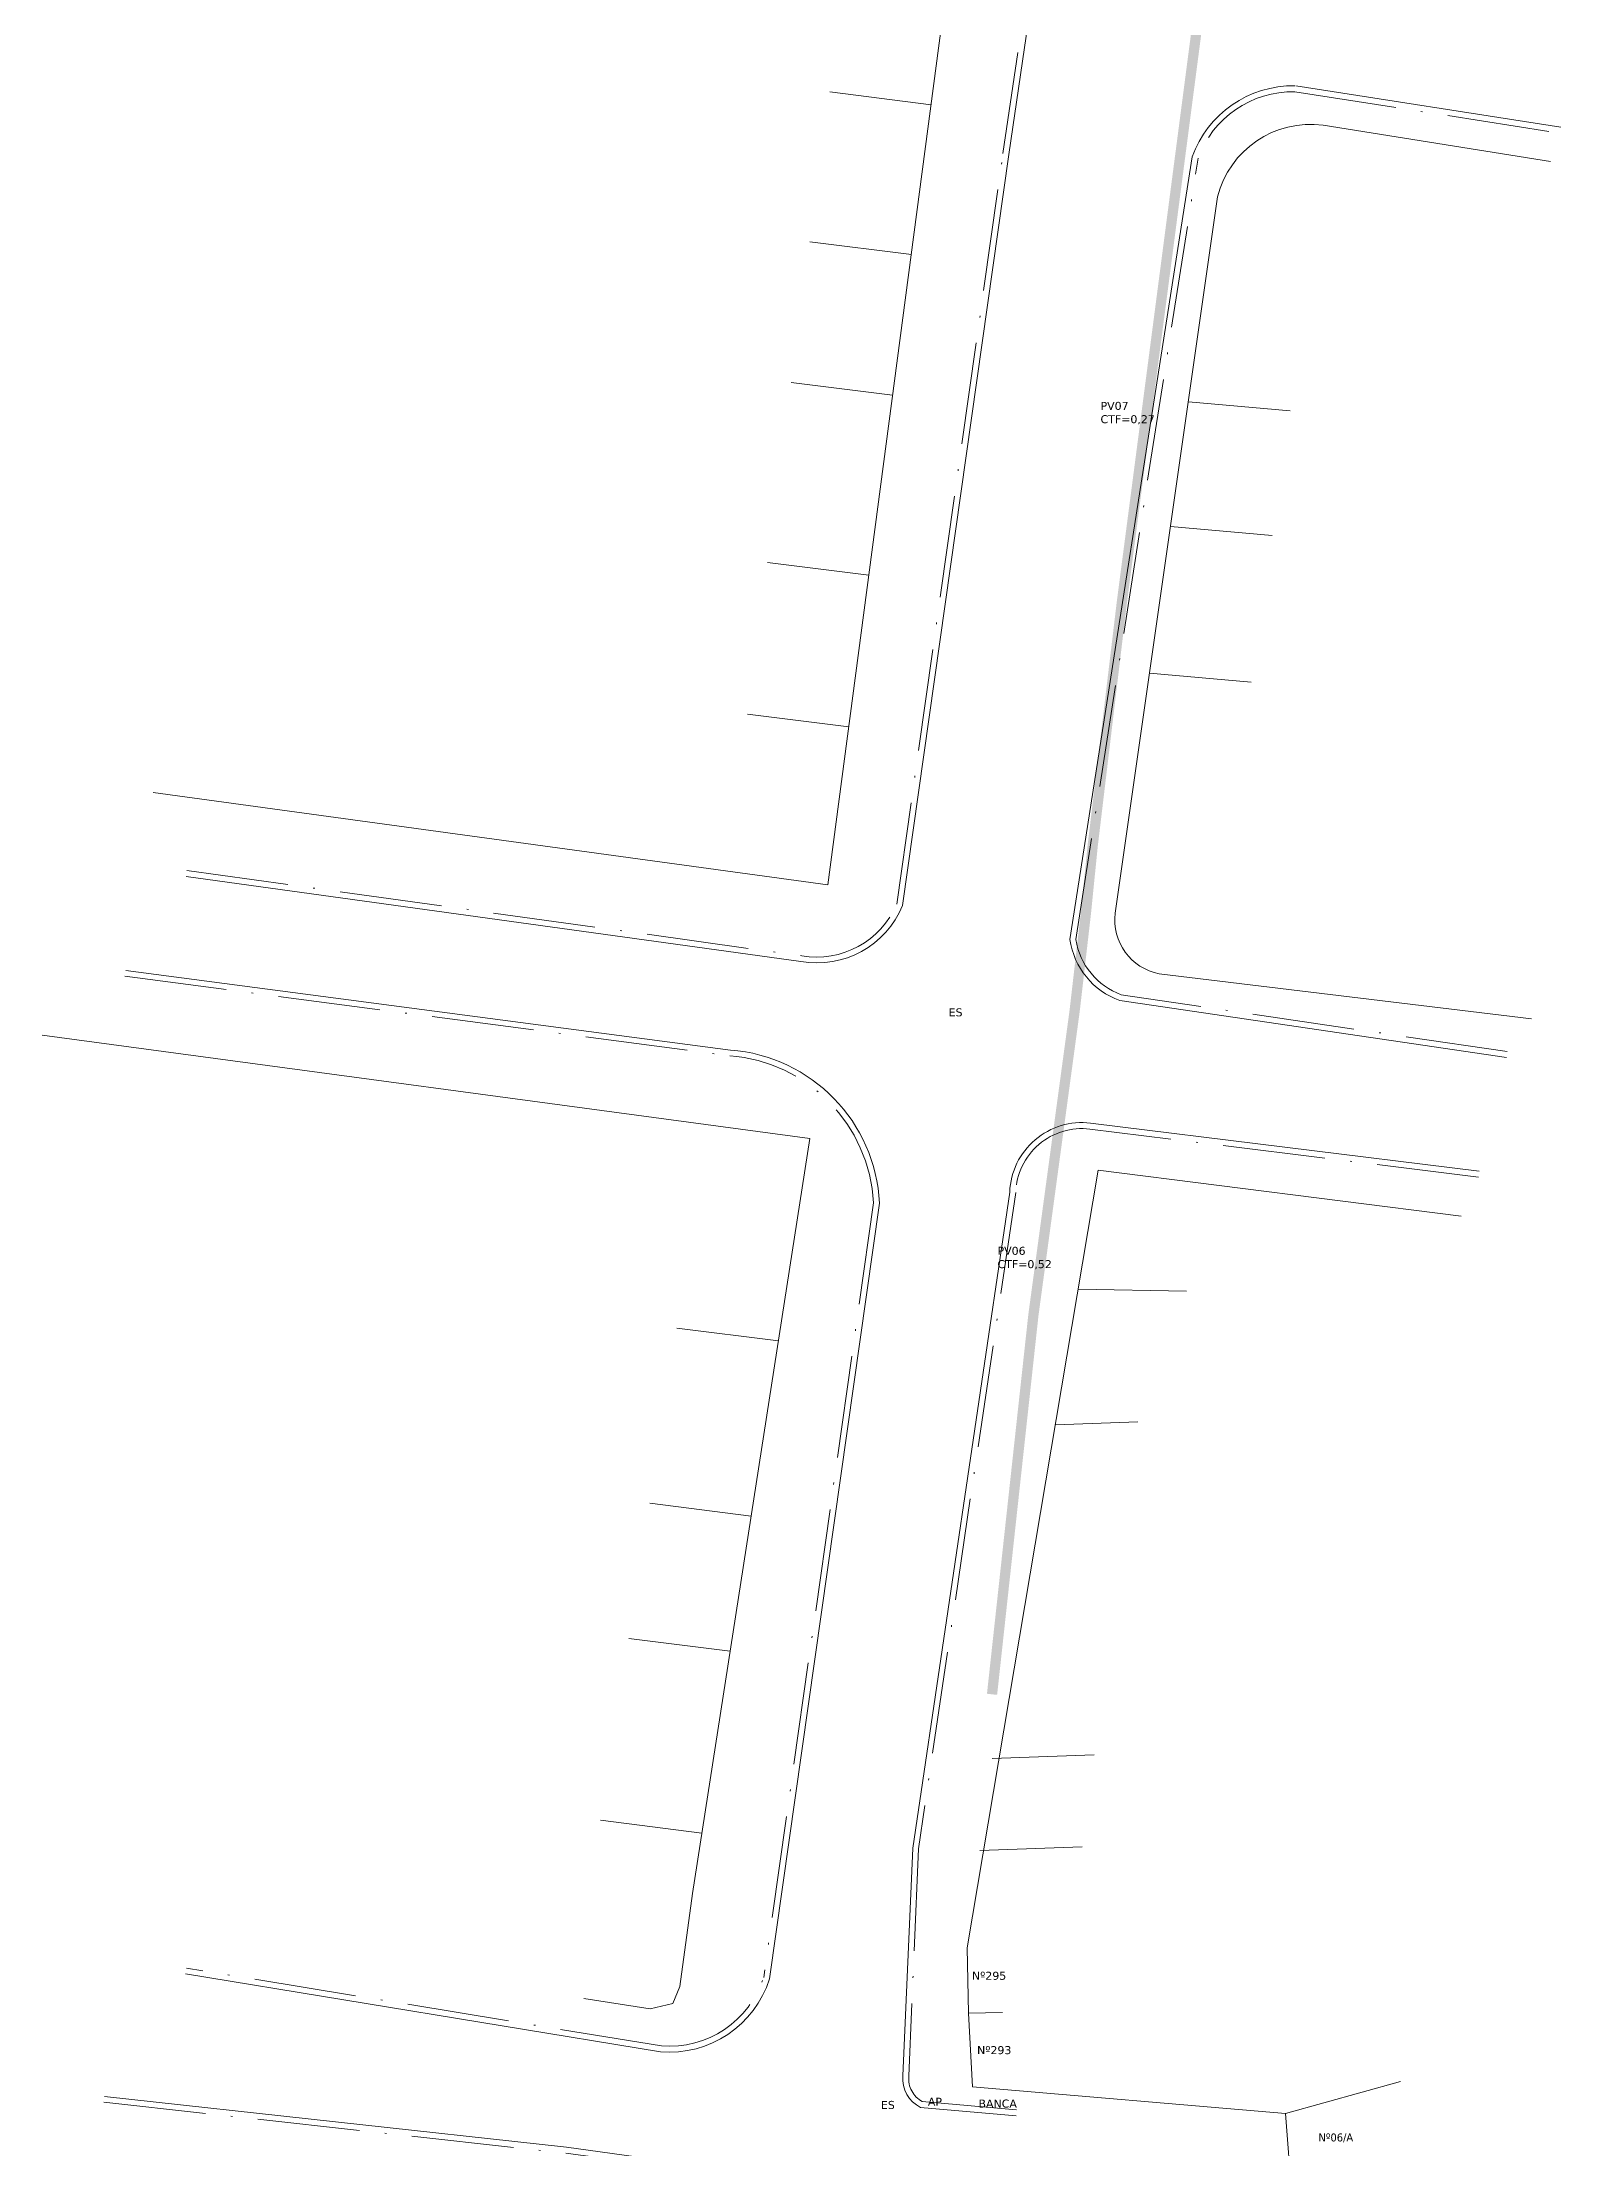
# Model space of a CAD drawing. Extents: x 359101 to 359770, y 7352318 to 7353133.
# Drawn here: x 359243.7 to 359332.9, y 7352822.8 to 7352946.5 of the extents above; entities that cross this region are included whole.
import ezdxf
from ezdxf.enums import TextEntityAlignment as Align

# ---------------------------------------------------------------- set-up
doc = ezdxf.new("R2010")
doc.units = 0
doc.header["$LTSCALE"] = 2.5
doc.linetypes.add('AVT-LIN-GUIA DE RUA', pattern=[1.44, 0.96, -0.24, 0, -0.24])
for name, color, linetype, lineweight, true_color in [('AVT-LT-CAD-ETIQUETA NUMERO DE CASA', 252, 'Continuous', 0, 0x858585), ('AVT-LT-URB-DIVISA TERRENO OU AL PREDIAL', 251, 'Continuous', 13, 0x5c5c5c), ('AVT-LT-VIA-GUIA', 8, 'AVT-LIN-GUIA DE RUA', 15, 0x6e6e6e), ('AVT-LT-VIA-SARJETA', 253, 'Continuous', 0, 0xa6a6a6)]:
    doc.layers.add(name, color=color, linetype=linetype, lineweight=lineweight, true_color=true_color)
doc.layers.add('LIN - REDE 600 - PLUVIAL', color=24, linetype='Continuous')
doc.styles.add('1_0250 R200', font='verdana.ttf', dxfattribs={"width": 0.4, "height": 0.4})
doc.styles.get("Standard").update_dxf_attribs({"font": 'arial.ttf'})

msp = doc.modelspace()

# ---------------------------------------------------------------- linework, layer by layer
at = {"layer": 'AVT-LT-URB-DIVISA TERRENO OU AL PREDIAL', "flags": 128}
for points in [[(359250.19, 7352902.45), (359289.82, 7352897.03), (359306.45, 7353022.88), (359309.05, 7353022.51), (359315.74, 7353067.22), (359312.17, 7353071.79), (359291.59, 7353074.56)], [(359327.01, 7352877.56), (359305.7, 7352880.27), (359298, 7352834.57)], [(359327.06, 7352795.97), (359324.65, 7352801.98), (359321.03, 7352807.56), (359318.26, 7352814.62), (359317.07, 7352819.99), (359316.7, 7352824.85), (359298.31, 7352826.4)], [(359316.7, 7352824.85), (359323.45, 7352826.72)]]:
    msp.add_lwpolyline(points, dxfattribs=at)
at = {"layer": 'AVT-LT-URB-DIVISA TERRENO OU AL PREDIAL', "ltscale": 2.5}
for points in [[(359295.88, 7352942.86), (359289.93, 7352943.61)], [(359294.72, 7352934.05), (359288.76, 7352934.81)], [(359293.62, 7352925.79), (359287.67, 7352926.54)], [(359310.99, 7352925.4), (359316.97, 7352924.87)], [(359309.94, 7352918.07), (359315.92, 7352917.55)], [(359292.23, 7352915.21), (359286.27, 7352915.96)], [(359308.71, 7352909.46), (359314.68, 7352908.93)], [(359291.05, 7352906.31), (359285.1, 7352907.06)], [(359304.52, 7352873.27), (359310.88, 7352873.15)], [(359303.18, 7352865.31), (359308.02, 7352865.48)], [(359299.46, 7352845.7), (359305.46, 7352845.91)], [(359298.75, 7352840.3), (359304.75, 7352840.51)]]:
    msp.add_lwpolyline(points, dxfattribs=at)
at = {"layer": 'AVT-LT-URB-DIVISA TERRENO OU AL PREDIAL', "flags": 128}
msp.add_lwpolyline([(359332.26, 7352939.53), (359318.9, 7352941.66, 0.380264), (359312.71, 7352937.45), (359306.69, 7352895.36, 0.392653), (359309.28, 7352891.8), (359331.15, 7352889.15)], format="xyb", dxfattribs=at)
for points, elevation in [([(359281.87, 7352837.77), (359288.75, 7352882.12), (359243.67, 7352888.2)], 1.84), ([(359275.48, 7352831.59), (359279.37, 7352831), (359280.72, 7352831.3), (359281.13, 7352832.3), (359281.87, 7352837.77)], 1.84), ([(359298, 7352834.57), (359298.07, 7352830.73), (359298.31, 7352826.4)], 1.85), ([(359298.07, 7352830.73), (359300.07, 7352830.77)], 1.85)]:
    msp.add_lwpolyline(points, dxfattribs=dict(at, elevation=elevation))
at = {"layer": 'AVT-LT-URB-DIVISA TERRENO OU AL PREDIAL', "ltscale": 2.5, "elevation": 1.84}
for points in [[(359286.91, 7352870.23), (359280.95, 7352870.99)], [(359285.31, 7352859.94), (359279.36, 7352860.69)], [(359284.08, 7352852), (359278.12, 7352852.75)], [(359282.42, 7352841.32), (359276.46, 7352842.07)]]:
    msp.add_lwpolyline(points, dxfattribs=at)
at = {"layer": 'AVT-LT-VIA-GUIA', "ltscale": 2.5}
for points in [[(359252.16, 7352897.87), (359288.28, 7352892.86, 0.349222), (359293.87, 7352895.9), (359300.1, 7352939.99), (359304.88, 7352972.62), (359310.85, 7353018.79)], [(359329.72, 7352887.23), (359307.05, 7352890.57, -0.271249), (359304.38, 7352893.82), (359311.56, 7352939.71, -0.321139), (359317.24, 7352943.62, -0.000458)], [(359248.53, 7352891.66), (359284.05, 7352886.98, -0.377568), (359292.5, 7352878.34), (359286.05, 7352832.83, -0.346302), (359280.04, 7352828.81), (359252.14, 7352833.39)], [(359328.03, 7352879.86), (359305.21, 7352882.68, 0.439413), (359300.85, 7352878.95), (359295.14, 7352840.4), (359294.57, 7352827.03, 0.298508), (359295.36, 7352825.54), (359300.9, 7352825.06)], [(359247.29, 7352825.5), (359274.43, 7352822.51), (359279.79, 7352821.78, -0.077764), (359282.81, 7352821.1, -0.185685), (359284.7, 7352819.38, -0.14951), (359285.65, 7352815.74), (359285.32, 7352800.47), (359285.02, 7352790.38), (359284.67, 7352779.56)]]:
    msp.add_lwpolyline(points, format="xyb", dxfattribs=at)
msp.add_lwpolyline([(359317.24, 7352943.62), (359332.81, 7352941.19)], dxfattribs=at)
at = {"layer": 'AVT-LT-VIA-SARJETA', "ltscale": 2.5}
for points in [[(359252.12, 7352897.52), (359288.23, 7352892.52, 0.351285), (359294.21, 7352895.81), (359300.45, 7352939.94), (359305.23, 7352972.58), (359311.2, 7353018.74)], [(359329.67, 7352886.88), (359306.96, 7352890.23, -0.276814), (359304.03, 7352893.82), (359311.22, 7352939.79, -0.32263), (359317.25, 7352943.97, -0.32263)], [(359248.58, 7352892), (359284.09, 7352887.32, -0.378296), (359292.85, 7352878.32), (359286.39, 7352832.75, -0.348386), (359279.99, 7352828.46), (359252.08, 7352833.05)], [(359328.07, 7352880.21), (359305.25, 7352883.03, 0.438041), (359300.5, 7352878.98), (359294.8, 7352840.43), (359294.22, 7352827.05, 0.308395), (359295.26, 7352825.2), (359300.87, 7352824.71)], [(359247.33, 7352825.85), (359274.47, 7352822.86), (359279.83, 7352822.13, -0.077436), (359282.94, 7352821.42, -0.184576), (359285.01, 7352819.55, -0.148826), (359286, 7352815.72), (359285.67, 7352800.47), (359285.37, 7352790.37), (359285.02, 7352779.54)]]:
    msp.add_lwpolyline(points, format="xyb", dxfattribs=at)
msp.add_lwpolyline([(359317.3, 7352943.96), (359332.87, 7352941.54)], dxfattribs=at)
at = {"layer": 'LIN - REDE 600 - PLUVIAL', "const_width": 0.6}
msp.add_lwpolyline([(359299.46, 7352849.47), (359301.89, 7352871.76), (359304.31, 7352889.61), (359304.97, 7352895.33), (359305.37, 7352899.31), (359307.09, 7352913.67), (359311.71, 7352949.03), (359315.82, 7352977.78), (359318.06, 7352994.75), (359319.64, 7353003.61), (359320.79, 7353013.56), (359321.93, 7353021.83), (359326.27, 7353055.32)], dxfattribs=at)

# ---------------------------------------------------------------- texts
at = {"layer": 'AVT-LT-CAD-ETIQUETA NUMERO DE CASA', "color": 8, "style": '1_0250 R200', "width": 0.9}
msp.add_text('Nº06/A', height=0.47, dxfattribs=at).set_placement((359319.65, 7352823.41), align=Align.MIDDLE)
at = {"layer": 'AVT-LT-CAD-ETIQUETA NUMERO DE CASA', "char_height": 0.47, "attachment_point": 1}
for s, width, heights, insert in [('{\\fVerdana|b0|i0|c0|p34;PV07\\PCTF=0,27}', 5.0084, [1.44], (359305.83, 7352925.4, -992.87)), ('{\\fVerdana|b0|i0|c0|p34;ES}', 0.47, [0.574], (359296.91, 7352889.77, 410.38)), ('{\\fVerdana|b0|i0|c0|p34;ES}', 0.47, [0.574], (359296.91, 7352889.77, 410.38)), ('{\\fVerdana|b0|i0|c0|p34;PV06\\PCTF=0,52}', 5.0084, [1.44], (359299.78, 7352875.76, -992.87)), ('{\\fVerdana|b0|i0|c0|p34;Nº295}', 0.47, [0.574], (359298.28, 7352833.17, 410.22)), ('{\\fVerdana|b0|i0|c0|p34;Nº293}', 0.47, [0.574], (359298.58, 7352828.8, 410.22)), ('{\\fVerdana|b0|i0|c0|p34;AP}', 0.47, [0.574], (359295.69, 7352825.77, 410.22)), ('\\pxqc;{\\fVerdana|b0|i0|c0|p34;BANCA}', 4.1406, [2.06], (359297.72, 7352825.66, 410.22)), ('{\\fVerdana|b0|i0|c0|p34;ES}', 0.47, [0.574], (359292.93, 7352825.58, 410.25))]:
    msp.add_mtext_dynamic_manual_height_columns(s, width=width, gutter_width=1, heights=heights, dxfattribs=dict(at, insert=insert))

doc.saveas('drawing.dxf')
